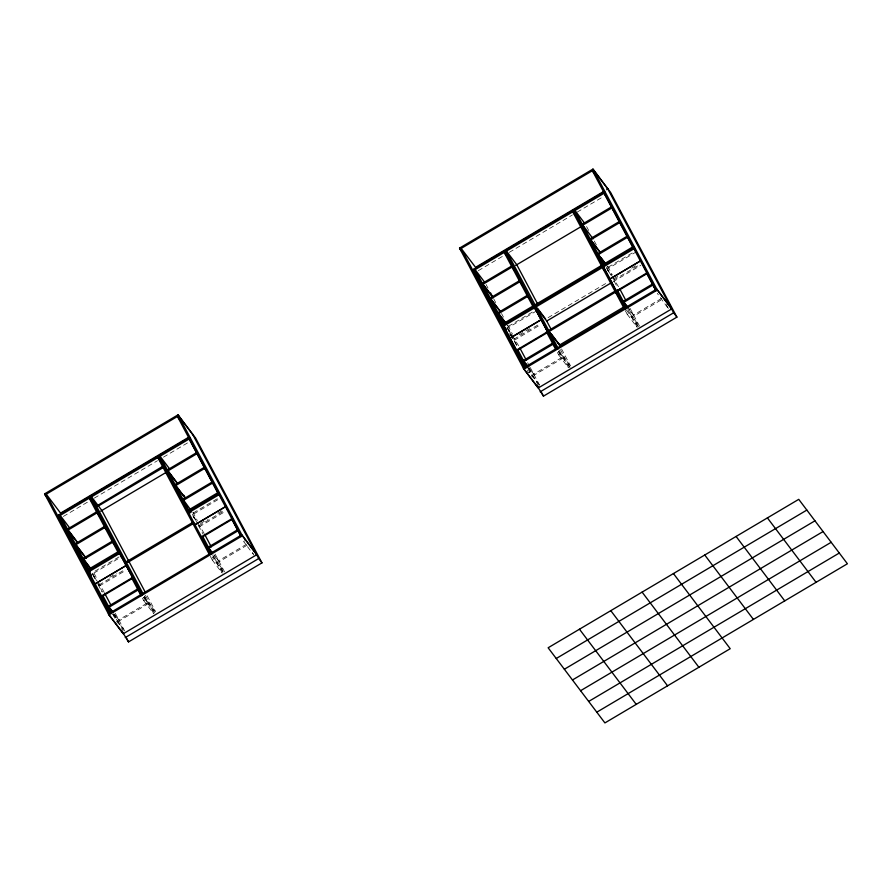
<?xml version="1.0" encoding="UTF-8"?>
<svg xmlns="http://www.w3.org/2000/svg" width="892" height="892" viewBox="0 0 892 892"><rect width="100%" height="100%" fill="white"/><g stroke="black" fill="none" stroke-linecap="round" stroke-linejoin="round"><path stroke-width="0.67" stroke-dasharray="4.46 3.34" d="M63.377 516.435L88.397 501.616M94.351 498.093L157.494 460.685M163.459 457.161L188.48 442.343M478.313 270.677L504.526 255.157M509.287 252.336L572.441 214.927M577.202 212.106L603.416 196.586M118.982 556.942L93.404 572.095L97.484 579.778M193.263 512.945L218.841 497.803M508.34 326.338L533.918 311.185M608.199 267.187L633.777 252.046M93.916 573.077L121.825 556.552M193.787 513.926L221.695 497.401M536.761 310.795L508.853 327.319L507.269 325.223M636.632 251.644L608.723 268.169L607.14 266.072M109.883 577.202L116.841 573.077M200.466 523.548L207.435 519.423M217.871 513.246L223.669 509.811M519.021 334.879L529.458 328.691M548.089 317.663L607.173 282.664M617.721 276.42L613.083 279.163L617.353 287.191M631.648 268.169L636.286 265.426M98.8 585.052L125.493 569.252M198.671 525.901L225.353 510.101M513.736 339.295L540.429 323.495M613.607 280.144L640.289 264.344M99.324 586.033L126.006 570.222M199.184 526.882L224.717 511.763M514.26 340.276L540.942 324.465M612.994 281.794L640.813 265.325M142.441 598.175L143.724 600.606L145.987 599.268L155.498 611.856M210.322 556.352L212.274 560.009L214.526 558.671L224.037 571.27M244.72 540.786L243.594 541.455L253.105 554.043M557.377 352.418L558.671 354.849L560.923 353.511L571.226 367.147M625.27 310.617L627.21 314.252L629.462 312.914L638.973 325.513M246.582 544.209L218.674 560.733L214.704 555.493M661.518 298.452L633.61 314.976L628.849 308.677M247.095 545.19L219.198 561.715L214.437 555.415M660.872 300.113L634.134 315.958L628.581 308.61M606.281 268.001L611.834 275.349M607.329 269.964L611.288 275.204M612.079 276.264L619.126 287.737M637.847 326.171L626.396 309.948M627.21 314.252L636.721 326.84M558.849 351.66L562.819 356.912L533.739 374.127L528.989 367.827M558.582 351.593L563.331 357.893L534.263 375.108L528.711 367.76M570.1 367.816L558.503 351.749M558.671 354.849L568.182 367.437M507.213 328.2L511.975 334.5M508.25 330.163L511.428 334.355M512.22 335.403L518.609 345.672M509.912 333.942L511.573 336.128M509.611 333.831L511.261 336.016M510.302 335.024L512.677 338.18M539.102 384.653L529.592 372.064L528.465 372.733L527.183 370.303M192.94 515.866L197.69 522.154M193.185 516.769L197.143 522.021M197.935 523.069L204.19 533.494M222.911 571.939L212.095 556.898M212.274 560.009L221.785 572.597M143.913 597.417L147.871 602.669L118.803 619.884L114.845 614.633M143.645 597.35L148.395 603.65L119.327 620.865L114.566 614.566M143.724 600.606L153.246 613.194M92.277 573.957L97.027 580.257M93.314 575.92L100.45 585.364L104.319 592.645M666.257 304.484L668.833 309.346L657.237 293.267M586.59 226.546L589.166 231.385M594.295 241.052L596.871 245.88M607.787 266.418L612.291 274.87M630.087 308.364L639.765 326.561M606.66 267.087L611.154 275.539M628.96 309.033L638.639 327.23M627.834 309.691L637.512 327.899M561.547 348.95L570.579 365.943M560.421 349.619L569.453 366.612M558.983 349.876L568.973 368.485M486.084 284.492L488.013 288.116M493.789 298.987L495.718 302.611M501.505 313.482L503.423 317.106M507.927 325.569L512.421 334.021M527.64 362.654L529.58 366.3M530.227 367.504L539.905 385.701M507.437 327.442L517.895 347.111M528.989 367.972L538.132 385.166M507.035 327.654L516.791 345.996M528.499 368.017L535.657 381.475M527.83 368.586L532.424 377.227M252.614 552.672L253.897 555.103M192.85 512.175L197.344 520.638M215.15 554.122L224.829 572.318M192.371 514.048L197.768 524.206M198.414 525.433L203.064 534.163M213.98 554.69L223.056 571.772M212.853 555.359L222.576 573.656M213.233 556.251L214.526 558.671M147.213 595.845L155.643 611.689M145.441 595.287L155.163 613.573L143.556 597.495M144.359 596.046L154.037 614.242M144.682 596.826L145.987 599.268M115.291 613.261L124.958 631.469L112.726 614.187M92.5 573.199L96.436 580.603M97.094 581.829L102.547 592.098M114.165 613.93L123.196 630.923M92.746 574.638L95.355 579.532M97.953 584.416L101.855 591.764M113.563 613.774L120.063 626.006M112.894 614.343L117.488 622.984"/><path stroke-width="1.34" d="M178.043 414.836L242.368 535.791L256.673 554.746L123.23 633.777L108.913 614.833L44.6 493.867L178.043 414.836L195.627 438.106L261.969 562.874L128.515 641.906L121.345 630.243M592.979 169.079L657.304 290.034L671.609 308.978L538.166 388.02L523.849 369.076L459.536 248.11L592.979 169.079L610.563 192.349L676.905 317.117L543.462 396.148L536.939 385.712M60.623 513.09L188.112 437.582M604.241 191.122L475.559 267.332L461.186 248.422L524.463 367.426M606.683 189.673L607.82 189.004L593.503 170.049L460.06 249.091L461.643 251.198M110.954 613.64L58.549 515.085L189.74 437.381M505.296 327.821L502.91 324.677L473.485 269.328L604.676 191.624M190.264 438.362L59.073 516.067L62.239 520.259M607.24 197.478L604.074 193.274L474.009 270.309L475.592 272.406M163.113 467.642L98.02 506.199L97.54 505.485L162.455 466.505M67.48 529.101L96.559 511.885M196.418 452.735L167.35 469.95L176.861 482.539M482.416 283.344L511.495 266.128M582.286 224.193L611.354 206.977M100.707 511.161L166.882 471.957M515.643 265.392L580.636 226.903M104.364 526.559L75.285 543.774L84.796 556.374M175.155 484.624L204.223 467.408M490.221 298.017L519.3 280.802M619.159 221.651L590.091 238.866L599.602 251.466M83.09 558.459L112.158 541.243M212.028 482.093L182.96 499.308L190.609 509.733M498.026 312.702L527.105 295.475M597.896 253.551L626.964 236.335M183.484 500.289L212.552 483.074M118.87 551.312L87.55 569.865L90.85 574.236M187.409 510.715L217.581 492.852M633.677 246.404L502.486 324.108L516.791 350.768L547.866 332.359L534.654 307.762L547.866 332.359M87.974 570.434L89.111 569.765L60.199 515.398L69.71 527.997M119.305 551.88L118.179 552.549L89.267 498.182L92.445 502.374M187.844 511.283L188.97 510.614L160.069 456.247L169.58 468.846M502.91 324.677L504.047 324.008L475.135 269.64L484.646 282.229M119.394 552.293L88.074 570.847L90.549 574.125M187.933 511.696L219.265 493.142M634.201 247.385L503.01 325.078L506.31 329.46M88.642 571.928L119.918 553.263M219.588 494.38L188.513 512.777L188.937 513.346L191.334 511.93M503.579 326.171L634.714 248.355M89.022 572.385L90.148 571.716M119.216 554.501L120.342 553.832M188.881 513.246L190.007 512.577M534.152 308.743L536.404 307.405L546.718 321.053L551.234 329.538M624.623 309.401L602.691 268.146L603.817 267.477L625.749 308.732M127.489 561.793L127.21 561.246L193.497 521.965M194.155 523.102L127.879 562.361L127.288 561.302M225.944 506.333L194.869 524.741L195.359 525.421M640.88 260.575L609.805 278.984L610.295 279.664M126.14 565.595L95.065 583.992L95.489 584.561M194.924 524.853L225.999 506.444M510.001 338.235L541.076 319.838M609.872 279.096L640.947 260.687M546.763 321.02L611.767 282.53M548.669 330.464L614.945 291.205M132.495 577.548L101.42 595.956L101.855 596.525L132.93 578.116L119.718 553.519L132.93 578.116M516.356 350.199L547.432 331.791M602.356 264.957L616.227 291.048L647.302 272.651M232.79 518.977L201.715 537.374L201.291 536.806L232.366 518.408L231.095 516.011M647.726 273.22L616.651 291.617L616.227 291.048M108.501 606.237L137.569 589.021M208.371 547.097L237.439 529.881M523.437 360.48L552.505 343.264M623.307 301.34L652.375 284.113M623.408 307.227L559.485 345.081L549.182 331.434L615.469 292.175L618.635 296.378M108.913 614.833L242.368 535.791M523.849 369.076L657.304 290.034M538.768 386.37L537.642 387.039L523.336 368.095L656.78 289.053L671.096 308.008M125.248 637.579L258.702 558.548L261.969 562.874M540.184 391.822L673.638 312.791L676.905 317.117M556.24 658.508L806.847 510.079M564.357 669.245L814.953 520.817M572.463 679.983L823.071 531.554M580.581 690.709L831.177 542.291M588.687 701.447L839.294 553.029M596.793 712.184L847.4 563.766L798.741 499.342L548.134 647.77L604.91 722.921L730.213 648.707L673.438 573.556M97.351 505.062L97.986 506.177M595.555 174.932L592.377 170.718L655.653 289.722M614.253 211.103L611.879 207.959L582.811 225.174L593.113 238.811M622.058 225.776L619.684 222.632L590.615 239.848L600.126 252.447M629.072 239.413L627.489 237.305L598.421 254.532L605.545 263.976M656.066 289.298L652.899 285.094L623.82 302.31L627.79 307.562M584.516 223.089L575.006 210.49L603.906 264.857L602.78 265.526L573.355 210.178M575.92 216.031L572.742 211.828L601.654 266.195M601.063 257.743L605.032 262.995M603.449 267.02L603.884 267.589M602.691 268.146L605.066 271.302M624.099 302.388L627.266 306.58M767.41 517.895L816.08 582.32M736.09 536.449L784.748 600.873M507.381 256.617L504.203 252.425L533.115 306.792M515.186 271.302L512.008 267.098L482.94 284.314L492.451 296.913M522.199 284.927L519.813 281.783L490.745 298.998L500.256 311.587M537.742 308.599L545.67 319.091M529.201 298.552L527.618 296.456L498.55 313.672L505.686 323.116M541.5 320.406L541.02 319.726L509.945 338.135L510.436 338.804M551.044 333.608L558.972 344.1M555.404 347.389L553.029 344.245L523.961 361.461L527.127 365.664M704.758 555.002L753.428 619.427M459.536 248.11L461.922 251.265M473.485 269.328L475.871 272.484M484.01 285.44L492.73 296.98M491.815 300.113L499.743 310.617M498.818 313.75L505.162 322.146M503.523 326.059L506.333 329.784M525.812 363.635L527.406 365.731M642.106 592.11L698.882 667.261M610.786 610.663L667.562 685.814M579.466 629.217L636.23 704.368M192.884 434.761L178.567 415.806L45.124 494.848L47.51 498.004M179.827 419.641L177.441 416.475L240.717 535.479M191.512 442.187L189.137 439.031L218.038 493.399M199.317 456.86L196.942 453.716L167.874 470.931L177.385 483.52M206.331 470.485L204.747 468.389L175.679 485.605L185.19 498.204M256.16 553.765L241.844 534.81L108.4 613.852L122.706 632.796M240.338 534.007L237.952 530.851L208.884 548.067L212.062 552.271M160.192 460.74L157.806 457.585L209.029 553.91M176.739 486.731L185.458 498.271M99.447 516.011L97.072 512.855L68.004 530.082L77.515 542.67M106.46 529.636L104.877 527.54L75.809 544.756L86.111 558.403M115.86 546.417L112.682 542.213L83.614 559.429L90.75 568.884M126.564 566.164L126.084 565.483L95.009 583.892L95.433 584.461M141.259 594.206L138.093 590.002L109.025 607.218L112.983 612.469M60.556 513.123L46.25 494.179L109.526 613.183M44.6 493.867L47.778 498.082M58.549 515.085L60.132 517.182M69.074 531.197L76.991 541.689M83.881 559.507L90.226 567.903M88.587 571.817L91.397 575.541M110.084 608.344L112.47 611.488M607.296 188.022L673.638 312.791M635.16 249.816L636.431 252.202M642.218 263.073L645.395 269.061M604.074 193.274L632.974 247.641M646.923 273.855L655.954 290.848M619.773 288.952L625.571 299.868M617.208 289.867L626.875 308.063M537.318 303.392L516.769 264.734L506.466 251.087L535.367 305.454M558.325 342.885L560.265 346.531M536.404 307.405L558.336 348.66M504.816 250.775L534.854 307.506M535.278 308.075L557.21 349.329M546.406 331.791L555.437 348.783M490.578 292.944L493.153 297.783M519.902 348.092L526.358 360.234M541.511 392.48L543.462 396.148M517.984 350.222L527.016 367.214M503.958 326.628L525.89 367.883M192.36 433.78L258.702 558.548M220.224 495.573L223.401 501.549M226.646 507.637L227.917 510.034M231.987 519.623L241.018 536.605M183.864 495.261L185.146 497.68M204.837 534.709L211.281 546.841M202.908 536.839L211.939 553.821M158.419 455.935L210.813 554.49M145.262 592.188L101.833 510.492L91.53 496.844L143.389 594.395M89.88 496.532L142.274 595.087M131.47 577.559L141.148 595.756M104.966 593.86L110.775 604.776M126.564 638.237L128.515 641.906M103.048 595.979L111.433 611.756"/></g></svg>
